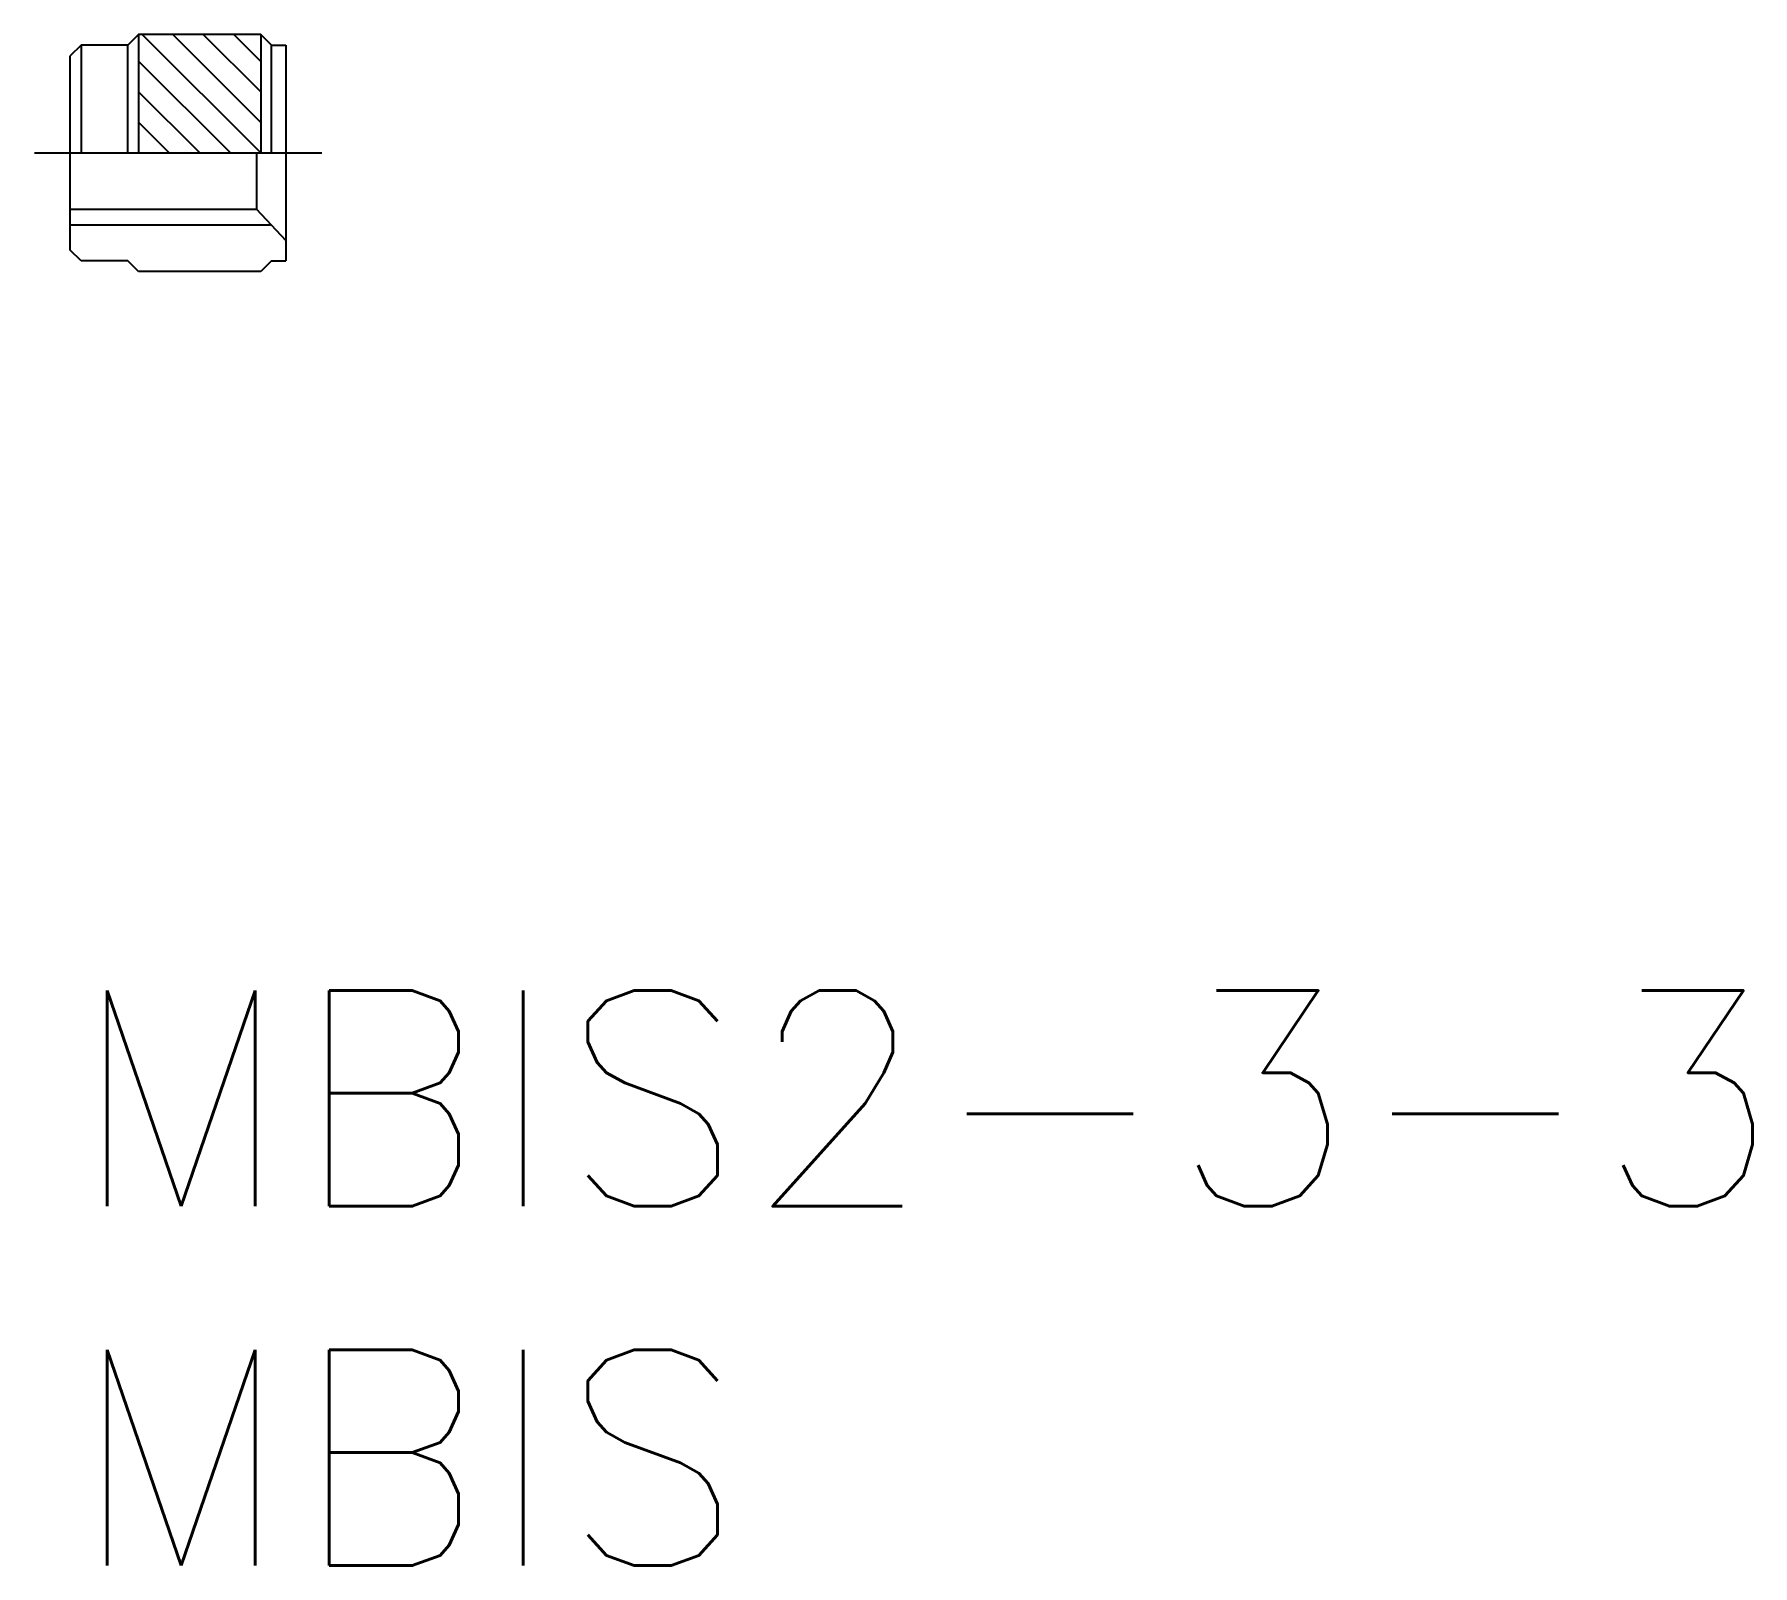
# Model space of a CAD drawing. Extents: x -0.5 to 23.4, y -8 to 13.3.
import ezdxf

# ---------------------------------------------------------------- set-up
doc = ezdxf.new("R2010")
doc.units = 0
doc.header["$LTSCALE"] = 0.5
doc.linetypes.add('CENTER', pattern=[50.8, 31.75, -6.35, 6.35, -6.35])
doc.linetypes.add('DASHDOT', pattern=[17, 10, -2, 3, -2])
for name, color, linetype in [('MSM_CENTER', 1, 'CENTER'), ('MSM_CONTINUOUS', 7, 'CONTINUOUS'), ('MSM_NARROW', 5, 'CONTINUOUS'), ('MSM_PART_NUMBER', 7, 'CONTINUOUS')]:
    doc.layers.add(name, color=color, linetype=linetype)
doc.styles.get("Standard").update_dxf_attribs({"font": 'txt.shx', "height": 3, "bigfont": 'bigfont.shx'})

msp = doc.modelspace()

# ---------------------------------------------------------------- linework, layer by layer
at = {"layer": 'MSM_CENTER', "linetype": 'DASHDOT'}
msp.add_line((-0.5, 11.65), (3.5, 11.65), dxfattribs=at)
at = {"layer": 'MSM_CONTINUOUS'}
for p, q in [((0.15, 13.15), (0, 13)), ((0.8, 13.15), (0.15, 13.15)), ((0.15, 13.15), (0.15, 11.65)), ((0.95, 13.3), (0.8, 13.15)), ((0.8, 11.65), (0.8, 13.15)), ((2.65, 13.3), (0.95, 13.3)), ((0.95, 13.3), (0.95, 11.65)), ((2.65, 11.65), (1, 13.3)), ((2.65, 12.074), (1.424, 13.3)), ((2.65, 12.499), (1.849, 13.3)), ((2.65, 12.923), (2.273, 13.3)), ((2.8, 13.15), (2.65, 13.3)), ((2.65, 13.3), (2.65, 11.65)), ((2.8, 13.15), (3, 13.15)), ((2.8, 11.65), (2.8, 13.15)), ((3, 13.15), (3, 10.15)), ((0, 10.3), (0, 13)), ((2.226, 11.65), (0.95, 12.926)), ((1.801, 11.65), (0.95, 12.501)), ((1.377, 11.65), (0.95, 12.077)), ((0.953, 11.65), (0.95, 11.653)), ((2.591, 11.65), (2.591, 10.867)), ((0, 10.867), (2.591, 10.867)), ((2.591, 10.867), (3, 10.434)), ((0.15, 10.15), (0, 10.3)), ((0.8, 10.15), (0.15, 10.15)), ((0.95, 10), (0.8, 10.15)), ((2.8, 10.15), (2.65, 10)), ((2.8, 10.15), (3, 10.15)), ((2.65, 10), (0.95, 10))]:
    msp.add_line(p, q, dxfattribs=at)
at = {"layer": 'MSM_NARROW', "linetype": 'CONTINUOUS'}
msp.add_line((0, 10.65), (2.784, 10.65), dxfattribs=at)

# ---------------------------------------------------------------- texts
at = {"layer": 'MSM_PART_NUMBER'}
for s, p in [('MBIS2-3-3', (0, -3)), ('MBIS', (0, -8))]:
    msp.add_text(s, height=3, dxfattribs=at).set_placement(p)

doc.saveas('drawing.dxf')
